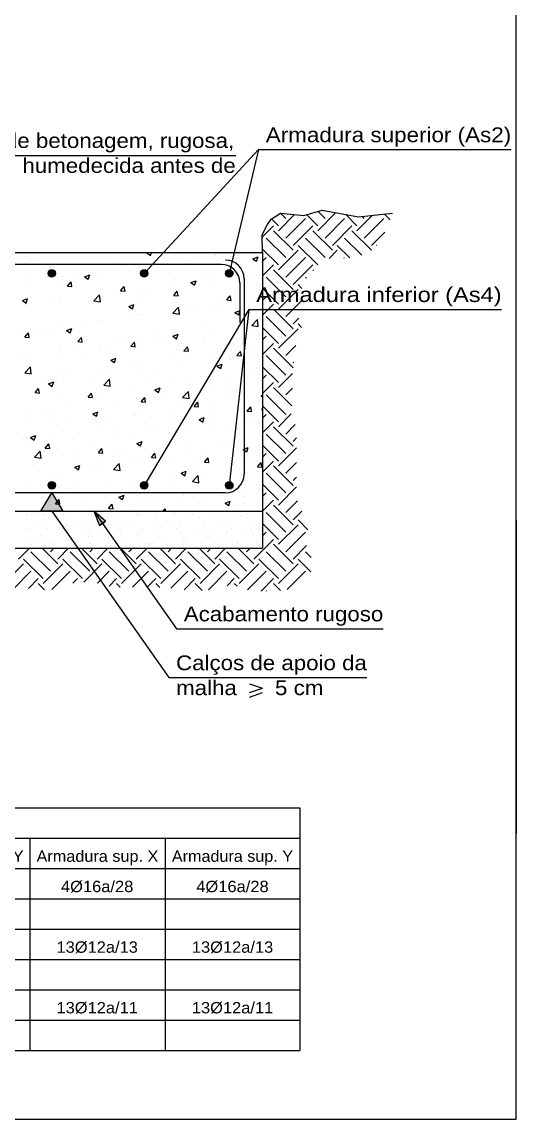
# Model space of a CAD drawing. Header units: millimetres. Extents: x 2071 to 2712, y 1262 to 1380.
# Drawn here: x 2232.4 to 2239.08, y 1351.21 to 1366.05 of the extents above; entities that cross this region are included whole.
import ezdxf
from ezdxf.enums import TextEntityAlignment as Align

# ---------------------------------------------------------------- set-up
doc = ezdxf.new("R2010")
doc.units = ezdxf.units.MM
doc.layers.add('.pormenores', color=8, linetype='Continuous')
doc.styles.add('CYPETXT', font='arial', dxfattribs={"height": 0.2})

msp = doc.modelspace()

# ---------------------------------------------------------------- hatches: boundary and pattern name
at = {"layer": '.pormenores'}
h = msp.add_hatch(color=8, dxfattribs=at)
edge = h.paths.add_edge_path()
edge.add_arc((2232.80453, 1362.64777), 0.05, 0, 360)
h = msp.add_hatch(color=8, dxfattribs=at)
edge = h.paths.add_edge_path()
edge.add_arc((2234.05453, 1362.64777), 0.05, 0, 360)
h = msp.add_hatch(color=8, dxfattribs=at)
edge = h.paths.add_edge_path()
edge.add_arc((2235.20453, 1362.64777), 0.05, 0, 360)
h = msp.add_hatch(color=8, dxfattribs=at)
edge = h.paths.add_edge_path()
edge.add_arc((2232.80453, 1359.77978), 0.05, 0, 360)
h = msp.add_hatch(color=8, dxfattribs=at)
edge = h.paths.add_edge_path()
edge.add_arc((2234.05453, 1359.77978), 0.05, 0, 360)
h = msp.add_hatch(color=8, dxfattribs=at)
edge = h.paths.add_edge_path()
edge.add_arc((2235.20453, 1359.77978), 0.05, 0, 360)
for points in [[(2232.95453, 1359.42978), (2232.65453, 1359.42978), (2232.80453, 1359.67978)], [(2233.52972, 1359.29487), (2233.37384, 1359.42978), (2233.44789, 1359.23738)]]:
    msp.add_hatch(color=8, dxfattribs=at).paths.add_polyline_path(points)

# ---------------------------------------------------------------- linework, layer by layer
for p, q in [((2239.08232, 1359.30292), (2239.08232, 1365.27292)), ((2239.08232, 1359.30292), (2239.08232, 1355.07292)), ((2224.05864, 1355.41783), (2236.15864, 1355.41783)), ((2236.15864, 1355.41783), (2236.15864, 1352.13783)), ((2224.05864, 1355.00783), (2236.15864, 1355.00783)), ((2232.50864, 1355.00783), (2232.50864, 1352.13783)), ((2234.33864, 1355.00783), (2234.33864, 1352.13783)), ((2224.05864, 1354.59783), (2236.15864, 1354.59783)), ((2224.05864, 1354.18783), (2236.15864, 1354.18783)), ((2224.05864, 1353.77783), (2236.15864, 1353.77783)), ((2224.05864, 1353.36783), (2236.15864, 1353.36783)), ((2224.05864, 1352.95783), (2236.15864, 1352.95783)), ((2224.05864, 1352.54783), (2236.15864, 1352.54783)), ((2224.05864, 1352.13783), (2236.15864, 1352.13783))]:
    msp.add_line(p, q, dxfattribs=at)
at = {"layer": '.pormenores', "color": 8}
for p, q in [((2235.59855, 1364.32256), (2234.05453, 1362.64777)), ((2235.59855, 1364.32256), (2235.20453, 1362.64777)), ((2235.59855, 1364.32256), (2239.01655, 1364.32256)), ((2231.2502, 1364.24433), (2235.2922, 1364.24433)), ((2235.7711, 1363.38115), (2235.8992, 1363.46225)), ((2235.86962, 1363.22535), (2236.08838, 1363.44411)), ((2235.96906, 1363.39108), (2235.8984, 1363.46174)), ((2235.8992, 1363.46225), (2236.21089, 1363.43237)), ((2236.21089, 1363.43237), (2236.4628, 1363.50066)), ((2236.39995, 1363.29165), (2236.24892, 1363.44268)), ((2236.39995, 1363.22535), (2236.64246, 1363.46786)), ((2236.49939, 1363.39108), (2236.40538, 1363.48509)), ((2236.4628, 1363.50066), (2236.95382, 1363.41103)), ((2236.93028, 1363.29165), (2236.77898, 1363.44294)), ((2236.93028, 1363.22535), (2237.13594, 1363.43102)), ((2236.95382, 1363.41103), (2237.41357, 1363.46149)), ((2237.02972, 1363.39108), (2237.00424, 1363.41656)), ((2237.37936, 1363.3729), (2237.30291, 1363.44935)), ((2235.65155, 1363.16774), (2235.71987, 1363.30859)), ((2235.6519, 1363.14021), (2235.80333, 1363.29165)), ((2235.71987, 1363.30859), (2235.7711, 1363.38115)), ((2235.86962, 1363.29165), (2235.77662, 1363.38464)), ((2235.96906, 1363.12592), (2236.23422, 1363.39108)), ((2236.06849, 1363.02648), (2236.33366, 1363.29165)), ((2236.49939, 1363.12592), (2236.76455, 1363.39108)), ((2236.59882, 1363.02648), (2236.86399, 1363.29165)), ((2237.02972, 1363.12592), (2237.29488, 1363.39108)), ((2235.65453, 1362.92978), (2235.65155, 1363.16774)), ((2235.96906, 1362.86075), (2235.70389, 1363.12592)), ((2236.06849, 1362.96019), (2235.80333, 1363.22535)), ((2236.49939, 1362.86075), (2236.23422, 1363.12592)), ((2236.59882, 1362.96019), (2236.33366, 1363.22535)), ((2236.99527, 1362.8952), (2236.76455, 1363.12592)), ((2237.12915, 1362.96019), (2236.86399, 1363.22535)), ((2237.12915, 1363.02648), (2237.30934, 1363.20667)), ((2235.86962, 1362.76132), (2235.65394, 1362.97699)), ((2235.86962, 1362.69502), (2236.13478, 1362.96019)), ((2236.39995, 1362.76132), (2236.13478, 1363.02648)), ((2236.55554, 1362.85061), (2236.66511, 1362.96019)), ((2236.83567, 1362.85593), (2236.66511, 1363.02648)), ((2237.19883, 1363.02309), (2237.19544, 1363.02648)), ((2230.80453, 1362.92978), (2235.65453, 1362.92978)), ((2232.45521, 1362.876), (2232.45521, 1362.876)), ((2232.50408, 1362.83145), (2232.50408, 1362.83145)), ((2232.5691, 1362.85811), (2232.5691, 1362.85811)), ((2233.10292, 1362.83555), (2233.10292, 1362.83555)), ((2233.63675, 1362.813), (2233.63675, 1362.813)), ((2234.0882, 1362.92474), (2234.10132, 1362.92978)), ((2234.0882, 1362.92474), (2234.13794, 1362.89119)), ((2234.13794, 1362.89118), (2234.1509, 1362.92978)), ((2234.3812, 1362.81723), (2234.3812, 1362.81723)), ((2234.48608, 1362.81653), (2234.48608, 1362.81653)), ((2235.00547, 1362.8915), (2235.00547, 1362.8915)), ((2235.01275, 1362.90038), (2235.01275, 1362.90038)), ((2235.21874, 1362.88191), (2235.21874, 1362.88191)), ((2235.52533, 1362.84466), (2235.59534, 1362.87153)), ((2235.52533, 1362.84466), (2235.57507, 1362.8111)), ((2235.57507, 1362.81109), (2235.59535, 1362.87152)), ((2235.65453, 1362.92978), (2235.65453, 1358.92978)), ((2235.65453, 1362.81139), (2235.70389, 1362.86075)), ((2235.96906, 1362.59559), (2236.23422, 1362.86075)), ((2236.75833, 1362.85453), (2236.76455, 1362.86075)), ((2235.09712, 1362.76889), (2224.51285, 1362.76889)), ((2232.77995, 1362.72378), (2232.77995, 1362.72378)), ((2233.31377, 1362.70123), (2233.31377, 1362.70123)), ((2233.46754, 1362.6821), (2233.46754, 1362.6821)), ((2233.75213, 1362.73441), (2233.75213, 1362.73441)), ((2233.84759, 1362.67867), (2233.84759, 1362.67867)), ((2233.98098, 1362.75251), (2233.98098, 1362.75251)), ((2234.00247, 1362.76737), (2234.00247, 1362.76737)), ((2234.05237, 1362.6817), (2234.05237, 1362.6817)), ((2234.17057, 1362.79044), (2234.17057, 1362.79044)), ((2234.38142, 1362.65612), (2234.38142, 1362.65612)), ((2234.63555, 1362.78181), (2234.63555, 1362.78181)), ((2234.70439, 1362.76789), (2234.70439, 1362.76789)), ((2235.23821, 1362.74533), (2235.23821, 1362.74533)), ((2235.65453, 1362.61252), (2235.80333, 1362.76132)), ((2236.06849, 1362.42986), (2235.80333, 1362.69502)), ((2236.06849, 1362.49615), (2236.33366, 1362.76132)), ((2236.344, 1362.68468), (2236.33366, 1362.69502)), ((2232.44305, 1362.5431), (2232.44305, 1362.5431)), ((2232.4915, 1362.56845), (2232.4915, 1362.56845)), ((2232.74184, 1362.60141), (2232.74184, 1362.60141)), ((2232.94815, 1362.60712), (2232.94815, 1362.60712)), ((2233.01831, 1362.47624), (2233.06652, 1362.53369)), ((2233.07808, 1362.471), (2233.06652, 1362.53368)), ((2233.12058, 1362.65127), (2233.12058, 1362.65127)), ((2233.24797, 1362.60221), (2233.31799, 1362.62909)), ((2233.24797, 1362.60221), (2233.29772, 1362.56866)), ((2233.29772, 1362.56865), (2233.318, 1362.62908)), ((2233.46918, 1362.5816), (2233.46918, 1362.5816)), ((2234.6851, 1362.52212), (2234.75512, 1362.549)), ((2234.6851, 1362.52212), (2234.73485, 1362.48857)), ((2234.73485, 1362.48856), (2234.75513, 1362.54899)), ((2234.91524, 1362.63356), (2234.91524, 1362.63356)), ((2234.99331, 1362.55861), (2234.99331, 1362.55861)), ((2235.00002, 1362.53892), (2235.00002, 1362.53892)), ((2235.17155, 1362.62065), (2235.17155, 1362.62065)), ((2235.34712, 1362.51889), (2235.34712, 1361.98547)), ((2235.37875, 1362.58878), (2235.37875, 1362.58878)), ((2235.40453, 1362.57655), (2235.40453, 1359.92978)), ((2235.44906, 1362.61101), (2235.44906, 1362.61101)), ((2235.50675, 1362.62902), (2235.50675, 1362.62902)), ((2235.96906, 1362.33042), (2235.70389, 1362.59559)), ((2236.24822, 1362.58158), (2236.23422, 1362.59559)), ((2232.88599, 1362.48149), (2232.88599, 1362.48149)), ((2233.01831, 1362.47624), (2233.07808, 1362.47101)), ((2233.73557, 1362.41349), (2233.78378, 1362.47094)), ((2233.73557, 1362.41349), (2233.79534, 1362.40826)), ((2233.7394, 1362.37296), (2233.7394, 1362.37296)), ((2233.79534, 1362.40825), (2233.78378, 1362.47093)), ((2233.96882, 1362.41962), (2233.96882, 1362.41962)), ((2234.11813, 1362.42282), (2234.11813, 1362.42282)), ((2234.45283, 1362.35074), (2234.50104, 1362.40819)), ((2234.47392, 1362.48363), (2234.47392, 1362.48363)), ((2234.5126, 1362.3455), (2234.50104, 1362.40818)), ((2234.74968, 1362.50596), (2234.74968, 1362.50596)), ((2235.86962, 1362.23098), (2235.65453, 1362.44607)), ((2235.86962, 1362.16469), (2236.13478, 1362.42986)), ((2236.18624, 1362.44469), (2236.13478, 1362.49615)), ((2232.40775, 1362.27968), (2232.47777, 1362.30656)), ((2232.40775, 1362.27968), (2232.45749, 1362.24613)), ((2232.4575, 1362.24612), (2232.47778, 1362.30655)), ((2232.85751, 1362.25686), (2232.85751, 1362.25686)), ((2232.90397, 1362.32725), (2232.90397, 1362.32725)), ((2232.93599, 1362.27423), (2232.93599, 1362.27423)), ((2233.37398, 1362.27509), (2233.45186, 1362.35627)), ((2233.37398, 1362.27509), (2233.46291, 1362.2613)), ((2233.43779, 1362.30469), (2233.43779, 1362.30469)), ((2233.46292, 1362.26129), (2233.45187, 1362.35626)), ((2233.45538, 1362.3492), (2233.45538, 1362.3492)), ((2233.48906, 1362.34), (2233.48906, 1362.34)), ((2233.84488, 1362.19959), (2233.9149, 1362.22647)), ((2233.89463, 1362.16603), (2233.9149, 1362.22646)), ((2233.97162, 1362.28214), (2233.97162, 1362.28214)), ((2234.45283, 1362.35074), (2234.5126, 1362.34551)), ((2234.50544, 1362.25958), (2234.50544, 1362.25958)), ((2234.98115, 1362.22572), (2234.98115, 1362.22572)), ((2235.03926, 1362.23703), (2235.03926, 1362.23703)), ((2235.17009, 1362.28798), (2235.2183, 1362.34544)), ((2235.17009, 1362.28798), (2235.22986, 1362.28275)), ((2235.17745, 1362.28525), (2235.17745, 1362.28525)), ((2235.22986, 1362.28274), (2235.2183, 1362.34543)), ((2235.49459, 1362.29613), (2235.49459, 1362.29613)), ((2235.57308, 1362.21447), (2235.57308, 1362.21447)), ((2235.65453, 1362.28106), (2235.70389, 1362.33042)), ((2235.65453, 1362.08219), (2235.80333, 1362.23098)), ((2235.96906, 1362.06526), (2236.18624, 1362.28244)), ((2232.43089, 1362.21021), (2232.43089, 1362.21021)), ((2232.47877, 1362.20699), (2232.47877, 1362.20699)), ((2233.84488, 1362.19959), (2233.89462, 1362.16604)), ((2233.95666, 1362.08672), (2233.95666, 1362.08672)), ((2234.01108, 1362.08504), (2234.01108, 1362.08504)), ((2235.46894, 1362.16043), (2234.05453, 1359.77978)), ((2234.44122, 1362.10957), (2234.51911, 1362.19075)), ((2234.44122, 1362.10957), (2234.53015, 1362.09578)), ((2234.46176, 1362.15074), (2234.46176, 1362.15074)), ((2234.48661, 1362.11155), (2234.48661, 1362.11155)), ((2234.53016, 1362.09577), (2234.51911, 1362.19074)), ((2234.59427, 1362.18515), (2234.59427, 1362.18515)), ((2234.73695, 1362.14451), (2234.73695, 1362.14451)), ((2235.11568, 1362.19437), (2235.11568, 1362.19437)), ((2235.46894, 1362.16043), (2235.20453, 1359.77978)), ((2235.28201, 1362.11951), (2235.35203, 1362.14638)), ((2235.28201, 1362.11951), (2235.33175, 1362.08595)), ((2235.33176, 1362.08594), (2235.35203, 1362.14637)), ((2235.41707, 1362.06568), (2235.41707, 1362.06568)), ((2235.46894, 1362.16043), (2238.88694, 1362.16043)), ((2235.96906, 1361.80009), (2235.70389, 1362.06526)), ((2236.06849, 1361.89953), (2235.80333, 1362.16469)), ((2232.92383, 1361.94133), (2232.92383, 1361.94133)), ((2233.22599, 1361.94559), (2233.22599, 1361.94559)), ((2233.42789, 1361.98494), (2233.42789, 1361.98494)), ((2233.44322, 1362.01631), (2233.44322, 1362.01631)), ((2233.47633, 1361.97855), (2233.47633, 1361.97855)), ((2233.85506, 1362.02841), (2233.85506, 1362.02841)), ((2234.83388, 1361.96558), (2234.83388, 1361.96558)), ((2235.48243, 1361.96323), (2235.48243, 1361.96323)), ((2235.50846, 1361.94405), (2235.58635, 1362.02523)), ((2235.50846, 1361.94405), (2235.5974, 1361.93026)), ((2235.5974, 1361.93025), (2235.58635, 1362.02522)), ((2235.86962, 1361.70065), (2235.65453, 1361.91574)), ((2236.06849, 1361.96582), (2236.14549, 1362.04282)), ((2236.1831, 1361.91751), (2236.13478, 1361.96582)), ((2232.41873, 1361.87732), (2232.41873, 1361.87732)), ((2232.4398, 1361.7868), (2232.48801, 1361.84425)), ((2232.4398, 1361.7868), (2232.49957, 1361.78157)), ((2232.49957, 1361.78156), (2232.48801, 1361.84425)), ((2232.59444, 1361.86244), (2232.59444, 1361.86244)), ((2232.70924, 1361.81625), (2232.70924, 1361.81625)), ((2232.84471, 1361.88483), (2232.84471, 1361.88483)), ((2233.00466, 1361.87706), (2233.07468, 1361.90394)), ((2233.00466, 1361.87706), (2233.0544, 1361.84351)), ((2233.05441, 1361.8435), (2233.07468, 1361.90393)), ((2233.15706, 1361.72405), (2233.20527, 1361.7815)), ((2233.21683, 1361.71881), (2233.20527, 1361.78149)), ((2233.24306, 1361.7937), (2233.24306, 1361.7937)), ((2233.66751, 1361.76537), (2233.66751, 1361.76537)), ((2233.77688, 1361.77114), (2233.77688, 1361.77114)), ((2234.25069, 1361.86547), (2234.25069, 1361.86547)), ((2234.44179, 1361.79697), (2234.51181, 1361.82385)), ((2234.44179, 1361.79697), (2234.49153, 1361.76342)), ((2234.4496, 1361.81785), (2234.4496, 1361.81785)), ((2234.49154, 1361.76341), (2234.51181, 1361.82384)), ((2234.85261, 1361.79996), (2234.85261, 1361.79996)), ((2234.96899, 1361.89282), (2234.96899, 1361.89282)), ((2235.48416, 1361.8831), (2235.48416, 1361.8831)), ((2235.65453, 1361.75073), (2235.70389, 1361.80009)), ((2235.86962, 1361.63436), (2236.13478, 1361.89953)), ((2232.92009, 1361.68193), (2232.92009, 1361.68193)), ((2233.08432, 1361.66526), (2233.08432, 1361.66526)), ((2233.15706, 1361.72405), (2233.21683, 1361.71882)), ((2233.43106, 1361.68342), (2233.43106, 1361.68342)), ((2233.45391, 1361.65937), (2233.45391, 1361.65937)), ((2233.59199, 1361.634), (2233.59199, 1361.634)), ((2233.87432, 1361.6613), (2233.92253, 1361.71875)), ((2233.87432, 1361.6613), (2233.93409, 1361.65607)), ((2233.93409, 1361.65606), (2233.92253, 1361.71874)), ((2233.9445, 1361.75383), (2233.9445, 1361.75383)), ((2233.98773, 1361.63682), (2233.98773, 1361.63682)), ((2234.22354, 1361.71714), (2234.22354, 1361.71714)), ((2234.3107, 1361.74859), (2234.3107, 1361.74859)), ((2234.47388, 1361.7501), (2234.47388, 1361.7501)), ((2234.59158, 1361.59854), (2234.63979, 1361.656)), ((2234.65136, 1361.5933), (2234.63979, 1361.65599)), ((2234.84453, 1361.72603), (2234.84453, 1361.72603)), ((2235.37835, 1361.70348), (2235.37835, 1361.70348)), ((2235.47027, 1361.63034), (2235.47027, 1361.63034)), ((2235.65453, 1361.55186), (2235.80333, 1361.70065)), ((2236.06849, 1361.3692), (2235.80333, 1361.63436)), ((2235.96906, 1361.53493), (2236.1055, 1361.67138)), ((2232.40657, 1361.54442), (2232.40657, 1361.54442)), ((2232.50114, 1361.56516), (2232.50114, 1361.56516)), ((2232.91167, 1361.60844), (2232.91167, 1361.60844)), ((2232.96292, 1361.55118), (2232.96292, 1361.55118)), ((2233.21326, 1361.58413), (2233.21326, 1361.58413)), ((2233.60157, 1361.47444), (2233.67158, 1361.50132)), ((2233.60157, 1361.47444), (2233.65131, 1361.44089)), ((2233.65131, 1361.44088), (2233.67159, 1361.50131)), ((2234.43744, 1361.48495), (2234.43744, 1361.48495)), ((2234.52155, 1361.61426), (2234.52155, 1361.61426)), ((2234.59158, 1361.59854), (2234.65135, 1361.59331)), ((2234.6326, 1361.51552), (2234.6326, 1361.51552)), ((2234.95683, 1361.55993), (2234.95683, 1361.55993)), ((2235.05537, 1361.59171), (2235.05537, 1361.59171)), ((2235.21579, 1361.61562), (2235.21579, 1361.61562)), ((2235.22109, 1361.48869), (2235.22109, 1361.48869)), ((2235.30884, 1361.53579), (2235.35705, 1361.59325)), ((2235.30884, 1361.53579), (2235.36861, 1361.53056)), ((2235.36862, 1361.53055), (2235.35705, 1361.59323)), ((2235.47143, 1361.52165), (2235.47143, 1361.52165)), ((2235.5892, 1361.56915), (2235.5892, 1361.56915)), ((2235.96906, 1361.26976), (2235.70389, 1361.53493)), ((2232.43931, 1361.30097), (2232.5172, 1361.38215)), ((2232.52825, 1361.28717), (2232.51721, 1361.38214)), ((2233.4189, 1361.35052), (2233.4189, 1361.35052)), ((2233.93234, 1361.42093), (2233.93234, 1361.42093)), ((2233.96047, 1361.32273), (2233.96047, 1361.32273)), ((2234.04942, 1361.41541), (2234.04942, 1361.41541)), ((2234.21081, 1361.35569), (2234.21081, 1361.35569)), ((2234.58954, 1361.40555), (2234.58954, 1361.40555)), ((2235.0387, 1361.39436), (2235.10871, 1361.42123)), ((2235.0387, 1361.39436), (2235.08844, 1361.3608)), ((2235.08844, 1361.36079), (2235.10872, 1361.42122)), ((2235.86962, 1361.17032), (2235.65453, 1361.38541)), ((2236.06849, 1361.43549), (2236.07968, 1361.44668)), ((2232.43931, 1361.30097), (2232.52825, 1361.28718)), ((2232.51029, 1361.30794), (2232.51029, 1361.30794)), ((2232.76134, 1361.15191), (2232.83136, 1361.17879)), ((2232.81109, 1361.11835), (2232.83137, 1361.17878)), ((2232.88305, 1361.2152), (2232.88305, 1361.2152)), ((2232.89951, 1361.27555), (2232.89951, 1361.27555)), ((2232.95019, 1361.18972), (2232.95019, 1361.18972)), ((2233.04411, 1361.28539), (2233.04411, 1361.28539)), ((2233.32892, 1361.23958), (2233.32892, 1361.23958)), ((2233.46623, 1361.31531), (2233.46623, 1361.31531)), ((2233.50656, 1361.13546), (2233.58444, 1361.21663)), ((2233.57793, 1361.26283), (2233.57793, 1361.26283)), ((2233.5955, 1361.12165), (2233.58445, 1361.21662)), ((2234.11175, 1361.24028), (2234.11175, 1361.24028)), ((2234.64558, 1361.21772), (2234.64558, 1361.21772)), ((2234.94467, 1361.22703), (2234.94467, 1361.22703)), ((2235.1794, 1361.19517), (2235.1794, 1361.19517)), ((2235.45811, 1361.29745), (2235.45811, 1361.29745)), ((2235.58709, 1361.1771), (2235.58709, 1361.1771)), ((2235.65453, 1361.2204), (2235.70389, 1361.26976)), ((2235.86962, 1361.10403), (2236.06105, 1361.29547)), ((2232.57855, 1361.03461), (2232.62676, 1361.09206)), ((2232.57855, 1361.03461), (2232.63832, 1361.02938)), ((2232.63833, 1361.02937), (2232.62676, 1361.09205)), ((2232.69985, 1361.15677), (2232.69985, 1361.15677)), ((2232.76134, 1361.15191), (2232.81109, 1361.11836)), ((2233.29581, 1360.97186), (2233.34402, 1361.02931)), ((2233.35559, 1360.96662), (2233.34402, 1361.0293)), ((2233.50656, 1361.13546), (2233.59549, 1361.12166)), ((2233.92018, 1361.08804), (2233.92018, 1361.08804)), ((2234.19847, 1361.07182), (2234.26849, 1361.0987)), ((2234.19847, 1361.07182), (2234.24822, 1361.03827)), ((2234.24822, 1361.03826), (2234.2685, 1361.09869)), ((2234.42528, 1361.15206), (2234.42528, 1361.15206)), ((2234.5738, 1360.96994), (2234.65169, 1361.05111)), ((2234.66274, 1360.95613), (2234.65169, 1361.0511)), ((2234.95802, 1361.09428), (2234.95802, 1361.09428)), ((2235.20836, 1361.12724), (2235.20836, 1361.12724)), ((2235.65453, 1361.02153), (2235.80333, 1361.17032)), ((2236.04945, 1360.85792), (2235.80333, 1361.10403)), ((2235.96906, 1361.0046), (2236.06105, 1361.09659)), ((2232.88735, 1360.94265), (2232.88735, 1360.94265)), ((2233.29581, 1360.97186), (2233.35558, 1360.96663)), ((2233.40674, 1361.01763), (2233.40674, 1361.01763)), ((2233.6974, 1360.92832), (2233.6974, 1360.92832)), ((2233.94774, 1360.96128), (2233.94774, 1360.96128)), ((2234.01307, 1360.9091), (2234.06128, 1360.96656)), ((2234.01307, 1360.9091), (2234.07284, 1360.90387)), ((2234.07285, 1360.90386), (2234.06128, 1360.96655)), ((2234.32647, 1361.01114), (2234.32647, 1361.01114)), ((2234.5738, 1360.96994), (2234.66273, 1360.95614)), ((2234.59132, 1360.91885), (2234.59132, 1360.91885)), ((2234.73033, 1360.84635), (2234.77854, 1360.90381)), ((2234.79011, 1360.84111), (2234.77854, 1360.90379)), ((2234.93251, 1360.89414), (2234.93251, 1360.89414)), ((2235.1745, 1361.01896), (2235.1745, 1361.01896)), ((2235.44595, 1360.96455), (2235.44595, 1360.96455)), ((2235.6356, 1360.99174), (2235.65453, 1360.999)), ((2235.6356, 1360.99174), (2235.65453, 1360.97897)), ((2235.96906, 1360.73943), (2235.70389, 1361.0046)), ((2232.43678, 1360.76235), (2232.43678, 1360.76235)), ((2232.68712, 1360.79531), (2232.68712, 1360.79531)), ((2232.84937, 1360.77439), (2232.84937, 1360.77439)), ((2233.06585, 1360.84517), (2233.06585, 1360.84517)), ((2233.35825, 1360.74929), (2233.42827, 1360.77617)), ((2233.35825, 1360.74929), (2233.40799, 1360.71574)), ((2233.3832, 1360.75184), (2233.3832, 1360.75184)), ((2233.408, 1360.71573), (2233.42827, 1360.77616)), ((2233.90802, 1360.75515), (2233.90802, 1360.75515)), ((2233.91702, 1360.72928), (2233.91702, 1360.72928)), ((2234.00813, 1360.81875), (2234.00813, 1360.81875)), ((2234.41312, 1360.81916), (2234.41312, 1360.81916)), ((2234.73033, 1360.84635), (2234.7901, 1360.84112)), ((2234.94529, 1360.73283), (2234.94529, 1360.73283)), ((2235.32403, 1360.78269), (2235.32403, 1360.78269)), ((2235.41412, 1360.79939), (2235.41412, 1360.79939)), ((2235.44759, 1360.7836), (2235.4958, 1360.84105)), ((2235.44759, 1360.7836), (2235.50736, 1360.77837)), ((2235.50737, 1360.77836), (2235.4958, 1360.84104)), ((2235.64104, 1360.80442), (2235.65453, 1360.81848)), ((2235.64104, 1360.80442), (2235.65453, 1360.80232)), ((2235.86962, 1360.63999), (2235.65453, 1360.85508)), ((2235.65453, 1360.69007), (2235.70389, 1360.73943)), ((2235.86962, 1360.5737), (2236.0433, 1360.74739)), ((2232.5264, 1360.66262), (2232.5264, 1360.66262)), ((2232.84176, 1360.61854), (2232.84176, 1360.61854)), ((2232.87519, 1360.60976), (2232.87519, 1360.60976)), ((2233.06022, 1360.64007), (2233.06022, 1360.64007)), ((2233.39458, 1360.68474), (2233.39458, 1360.68474)), ((2233.42494, 1360.71864), (2233.42494, 1360.71864)), ((2233.59404, 1360.61751), (2233.59404, 1360.61751)), ((2234.0634, 1360.61672), (2234.0634, 1360.61672)), ((2234.12787, 1360.59496), (2234.12787, 1360.59496)), ((2234.24775, 1360.59918), (2234.24775, 1360.59918)), ((2234.45084, 1360.70673), (2234.45084, 1360.70673)), ((2234.69495, 1360.69987), (2234.69495, 1360.69987)), ((2234.79538, 1360.66921), (2234.8654, 1360.69608)), ((2234.79538, 1360.66921), (2234.84512, 1360.63565)), ((2234.83093, 1360.69929), (2234.83093, 1360.69929)), ((2234.84513, 1360.63564), (2234.8654, 1360.69607)), ((2234.98466, 1360.68417), (2234.98466, 1360.68417)), ((2235.43379, 1360.63166), (2235.43379, 1360.63166)), ((2235.51849, 1360.66162), (2235.51849, 1360.66162)), ((2235.65453, 1360.4912), (2235.80333, 1360.63999)), ((2235.96906, 1360.47427), (2236.0968, 1360.60201)), ((2232.51803, 1360.42676), (2232.58805, 1360.45364)), ((2232.56777, 1360.3932), (2232.58805, 1360.45363)), ((2232.80278, 1360.45076), (2232.80278, 1360.45076)), ((2233.43433, 1360.53391), (2233.43433, 1360.53391)), ((2233.66456, 1360.49908), (2233.66456, 1360.49908)), ((2233.68467, 1360.56686), (2233.68467, 1360.56686)), ((2234.40096, 1360.48627), (2234.40096, 1360.48627)), ((2234.66169, 1360.5724), (2234.66169, 1360.5724)), ((2234.92035, 1360.56125), (2234.92035, 1360.56125)), ((2235.19551, 1360.54985), (2235.19551, 1360.54985)), ((2235.96906, 1360.2091), (2235.70389, 1360.47427)), ((2236.06849, 1360.30854), (2235.80333, 1360.5737)), ((2232.42405, 1360.4009), (2232.42405, 1360.4009)), ((2232.49819, 1360.29887), (2232.49819, 1360.29887)), ((2232.51803, 1360.42676), (2232.56777, 1360.39321)), ((2232.7173, 1360.28242), (2232.76551, 1360.33987)), ((2232.7173, 1360.28242), (2232.77707, 1360.27719)), ((2232.77708, 1360.27718), (2232.76551, 1360.33986)), ((2233.08137, 1360.39897), (2233.08137, 1360.39897)), ((2233.38242, 1360.35184), (2233.38242, 1360.35184)), ((2233.89586, 1360.42225), (2233.89586, 1360.42225)), ((2233.95516, 1360.34667), (2234.02518, 1360.37355)), ((2233.95516, 1360.34667), (2234.0049, 1360.31312)), ((2234.0049, 1360.31311), (2234.02518, 1360.37354)), ((2234.43188, 1360.30546), (2234.43188, 1360.30546)), ((2234.68222, 1360.33842), (2234.68222, 1360.33842)), ((2235.06096, 1360.38828), (2235.06096, 1360.38828)), ((2235.21284, 1360.34933), (2235.21284, 1360.34933)), ((2235.39229, 1360.26659), (2235.46231, 1360.29346)), ((2235.42163, 1360.29876), (2235.42163, 1360.29876)), ((2235.44203, 1360.23302), (2235.46231, 1360.29345)), ((2235.86962, 1360.10966), (2235.65453, 1360.32475)), ((2235.86962, 1360.04337), (2236.11471, 1360.28846)), ((2236.06849, 1360.37483), (2236.11471, 1360.42104)), ((2232.57189, 1360.16134), (2232.64978, 1360.24251)), ((2232.57189, 1360.16134), (2232.66083, 1360.14754)), ((2232.66083, 1360.14754), (2232.64978, 1360.24251)), ((2232.65042, 1360.26608), (2232.65042, 1360.26608)), ((2232.86303, 1360.27687), (2232.86303, 1360.27687)), ((2233.17126, 1360.13949), (2233.17126, 1360.13949)), ((2233.18424, 1360.24353), (2233.18424, 1360.24353)), ((2233.4216, 1360.17245), (2233.4216, 1360.17245)), ((2233.43456, 1360.21966), (2233.48277, 1360.27712)), ((2233.43456, 1360.21966), (2233.49433, 1360.21443)), ((2233.49434, 1360.21443), (2233.48277, 1360.27711)), ((2233.71807, 1360.22097), (2233.71807, 1360.22097)), ((2233.80033, 1360.22231), (2233.80033, 1360.22231)), ((2234.04647, 1360.14912), (2234.04647, 1360.14912)), ((2234.15182, 1360.15691), (2234.20003, 1360.21437)), ((2234.15182, 1360.15691), (2234.21159, 1360.15168)), ((2234.2116, 1360.15167), (2234.20003, 1360.21436)), ((2234.25189, 1360.19842), (2234.25189, 1360.19842)), ((2234.3888, 1360.15338), (2234.3888, 1360.15338)), ((2234.62966, 1360.24923), (2234.62966, 1360.24923)), ((2234.78571, 1360.17586), (2234.78571, 1360.17586)), ((2234.86908, 1360.09416), (2234.91729, 1360.15161)), ((2234.90819, 1360.22835), (2234.90819, 1360.22835)), ((2234.92886, 1360.08892), (2234.91729, 1360.1516)), ((2235.31953, 1360.15331), (2235.31953, 1360.15331)), ((2235.39229, 1360.26659), (2235.44203, 1360.23304)), ((2235.65453, 1360.15974), (2235.70389, 1360.2091)), ((2232.53971, 1360.05635), (2232.53971, 1360.05635)), ((2233.11494, 1360.02414), (2233.18495, 1360.05102)), ((2233.11494, 1360.02414), (2233.16468, 1359.99059)), ((2233.16468, 1359.99058), (2233.18496, 1360.05101)), ((2233.37026, 1360.01895), (2233.37026, 1360.01895)), ((2233.46328, 1360.04902), (2233.46328, 1360.04902)), ((2233.63913, 1359.99582), (2233.71702, 1360.07699)), ((2233.63913, 1359.99582), (2233.72807, 1359.98202)), ((2233.72807, 1359.98202), (2233.71703, 1360.07699)), ((2233.8837, 1360.08936), (2233.8837, 1360.08936)), ((2234.79789, 1359.99387), (2234.79789, 1359.99387)), ((2234.86908, 1360.09416), (2234.92885, 1360.08893)), ((2235.42944, 1360.07701), (2235.42944, 1360.07701)), ((2235.58634, 1360.03141), (2235.63455, 1360.08886)), ((2235.58634, 1360.03141), (2235.64611, 1360.02618)), ((2235.64612, 1360.02617), (2235.63455, 1360.08885)), ((2235.65453, 1359.96087), (2235.80333, 1360.10966)), ((2236.06849, 1359.77821), (2235.80333, 1360.04337)), ((2235.96906, 1359.94394), (2236.11471, 1360.08959)), ((2232.85087, 1359.94397), (2232.85087, 1359.94397)), ((2232.8801, 1359.94891), (2232.8801, 1359.94891)), ((2234.16881, 1359.91105), (2234.16881, 1359.91105)), ((2234.41915, 1359.944), (2234.41915, 1359.944)), ((2234.55206, 1359.94406), (2234.62208, 1359.97093)), ((2234.55206, 1359.94406), (2234.60181, 1359.9105)), ((2234.60181, 1359.91049), (2234.62209, 1359.97092)), ((2234.70638, 1359.8303), (2234.78426, 1359.91147)), ((2234.79531, 1359.8165), (2234.78427, 1359.91147)), ((2234.89603, 1359.89546), (2234.89603, 1359.89546)), ((2235.40947, 1359.96587), (2235.40947, 1359.96587)), ((2235.96906, 1359.67877), (2235.70389, 1359.94394)), ((2236.06849, 1359.8445), (2236.11471, 1359.89071)), ((2232.45569, 1359.75509), (2232.45569, 1359.75509)), ((2232.90819, 1359.74508), (2232.90819, 1359.74508)), ((2232.98951, 1359.73253), (2232.98951, 1359.73253)), ((2233.15853, 1359.77804), (2233.15853, 1359.77804)), ((2233.52333, 1359.70998), (2233.52333, 1359.70998)), ((2233.53726, 1359.8279), (2233.53726, 1359.8279)), ((2233.87154, 1359.75646), (2233.87154, 1359.75646)), ((2234.37664, 1359.82048), (2234.37664, 1359.82048)), ((2234.70638, 1359.8303), (2234.79531, 1359.81651)), ((2235.17155, 1359.75267), (2235.17155, 1359.75267)), ((2235.41671, 1359.71556), (2235.41671, 1359.71556)), ((2235.86962, 1359.57933), (2235.65453, 1359.79442)), ((2235.86962, 1359.51304), (2236.11471, 1359.75813)), ((2235.15453, 1359.67978), (2224.45453, 1359.67978)), ((2232.66653, 1359.62076), (2232.66653, 1359.62076)), ((2232.83871, 1359.61108), (2232.83871, 1359.61108)), ((2232.85605, 1359.53022), (2232.90426, 1359.58768)), ((2232.91583, 1359.52499), (2232.90426, 1359.58767)), ((2233.20036, 1359.59821), (2233.20036, 1359.59821)), ((2233.3581, 1359.68605), (2233.3581, 1359.68605)), ((2233.71184, 1359.62152), (2233.78186, 1359.6484)), ((2233.71184, 1359.62152), (2233.76158, 1359.58797)), ((2233.73418, 1359.57565), (2233.73418, 1359.57565)), ((2233.76159, 1359.58796), (2233.78186, 1359.64839)), ((2234.00518, 1359.55246), (2234.00518, 1359.55246)), ((2234.05715, 1359.68742), (2234.05715, 1359.68742)), ((2234.15608, 1359.54959), (2234.15608, 1359.54959)), ((2234.268, 1359.5531), (2234.268, 1359.5531)), ((2234.53482, 1359.59945), (2234.53482, 1359.59945)), ((2234.58837, 1359.65256), (2234.58837, 1359.65256)), ((2234.59098, 1359.66487), (2234.59098, 1359.66487)), ((2234.88387, 1359.56257), (2234.88387, 1359.56257)), ((2235.1248, 1359.64231), (2235.1248, 1359.64231)), ((2235.14897, 1359.54144), (2235.21899, 1359.56831)), ((2235.14897, 1359.54144), (2235.19871, 1359.50789)), ((2235.16637, 1359.6826), (2235.16637, 1359.6826)), ((2235.19872, 1359.50787), (2235.21899, 1359.5683)), ((2235.39731, 1359.63298), (2235.39731, 1359.63298)), ((2235.65453, 1359.62941), (2235.70389, 1359.67877)), ((2235.65453, 1359.43054), (2235.80333, 1359.57933)), ((2235.96906, 1359.41361), (2236.12857, 1359.57312)), ((2223.95453, 1359.42978), (2235.65453, 1359.42978)), ((2232.62392, 1359.41317), (2232.62392, 1359.41317)), ((2232.63441, 1359.42978), (2232.63441, 1359.42978)), ((2232.64976, 1359.42978), (2232.64976, 1359.42978)), ((2232.65119, 1359.42978), (2232.65119, 1359.42978)), ((2232.65119, 1359.42978), (2232.65119, 1359.42978)), ((2232.75011, 1359.42978), (2232.75011, 1359.42978)), ((2232.75011, 1359.42978), (2232.75011, 1359.42978)), ((2232.80453, 1359.42978), (2234.38523, 1357.17978)), ((2232.82295, 1359.40356), (2232.82295, 1359.40356)), ((2232.85605, 1359.53022), (2232.91582, 1359.52499)), ((2232.85711, 1359.42978), (2232.85711, 1359.42978)), ((2232.85711, 1359.42978), (2232.85711, 1359.42978)), ((2232.88425, 1359.42978), (2232.88425, 1359.42978)), ((2232.96688, 1359.42978), (2232.96688, 1359.42978)), ((2233.06304, 1359.42978), (2233.06304, 1359.42978)), ((2233.13409, 1359.42978), (2233.13409, 1359.42978)), ((2233.26842, 1359.42937), (2233.26842, 1359.42937)), ((2233.27419, 1359.43349), (2233.27419, 1359.43349)), ((2233.28399, 1359.42978), (2233.28399, 1359.42978)), ((2233.37384, 1359.42978), (2234.49006, 1357.84093)), ((2233.38394, 1359.42978), (2233.38394, 1359.42978)), ((2233.422, 1359.45235), (2233.422, 1359.45235)), ((2233.47489, 1359.42978), (2233.47489, 1359.42978)), ((2233.47489, 1359.42978), (2233.47489, 1359.42978)), ((2233.57331, 1359.46747), (2233.62152, 1359.52493)), ((2233.57331, 1359.46747), (2233.63308, 1359.46224)), ((2233.60111, 1359.42978), (2233.60111, 1359.42978)), ((2233.63309, 1359.46223), (2233.62152, 1359.52492)), ((2233.63378, 1359.42978), (2233.63378, 1359.42978)), ((2233.68082, 1359.42978), (2233.68082, 1359.42978)), ((2233.88363, 1359.42978), (2233.88363, 1359.42978)), ((2233.88674, 1359.42978), (2233.88674, 1359.42978)), ((2233.90574, 1359.51663), (2233.90574, 1359.51663)), ((2233.91823, 1359.42978), (2233.91823, 1359.42978)), ((2234.13347, 1359.42978), (2234.13347, 1359.42978)), ((2234.20507, 1359.4142), (2234.20507, 1359.4142)), ((2234.23534, 1359.42978), (2234.23534, 1359.42978)), ((2234.3116, 1359.42978), (2234.33878, 1359.46217)), ((2234.32342, 1359.42978), (2234.32342, 1359.42978)), ((2234.32342, 1359.42978), (2234.32342, 1359.42978)), ((2234.34476, 1359.42978), (2234.33878, 1359.46216)), ((2234.36448, 1359.48759), (2234.36448, 1359.48759)), ((2234.38332, 1359.42978), (2234.38332, 1359.42978)), ((2234.48298, 1359.41325), (2234.48298, 1359.41325)), ((2234.50452, 1359.42978), (2234.50452, 1359.42978)), ((2234.50452, 1359.42978), (2234.50452, 1359.42978)), ((2234.55246, 1359.42978), (2234.55246, 1359.42978)), ((2234.63316, 1359.42978), (2234.63316, 1359.42978)), ((2234.80182, 1359.53054), (2234.80182, 1359.53054)), ((2234.82798, 1359.433), (2234.82798, 1359.433)), ((2234.86957, 1359.42978), (2234.86957, 1359.42978)), ((2234.87334, 1359.42633), (2234.87334, 1359.42633)), ((2234.883, 1359.42978), (2234.883, 1359.42978)), ((2234.91637, 1359.42978), (2234.91637, 1359.42978)), ((2234.91637, 1359.42978), (2234.91637, 1359.42978)), ((2235.11311, 1359.42273), (2235.11311, 1359.42273)), ((2235.1223, 1359.42978), (2235.1223, 1359.42978)), ((2235.1223, 1359.42978), (2235.1223, 1359.42978)), ((2235.13285, 1359.42978), (2235.13285, 1359.42978)), ((2235.18669, 1359.42978), (2235.18669, 1359.42978)), ((2235.33565, 1359.50799), (2235.33565, 1359.50799)), ((2235.38269, 1359.42978), (2235.38269, 1359.42978)), ((2235.41117, 1359.5331), (2235.41117, 1359.5331)), ((2235.50381, 1359.42978), (2235.50381, 1359.42978)), ((2235.51829, 1359.41651), (2235.51829, 1359.41651)), ((2235.53415, 1359.42978), (2235.53415, 1359.42978)), ((2235.53415, 1359.42978), (2235.53415, 1359.42978)), ((2235.63254, 1359.42978), (2235.63254, 1359.42978)), ((2235.65453, 1359.41577), (2235.65453, 1359.41577)), ((2235.65453, 1359.41577), (2235.65453, 1359.41577)), ((2235.65453, 1359.39789), (2235.65453, 1359.39789)), ((2235.96906, 1359.14844), (2235.70389, 1359.41361)), ((2236.06849, 1359.24788), (2235.80333, 1359.51304)), ((2236.06849, 1359.31417), (2236.18624, 1359.43192)), ((2232.45751, 1359.31537), (2232.45751, 1359.31537)), ((2232.45899, 1359.38236), (2232.45899, 1359.38236)), ((2232.5926, 1359.38482), (2232.5926, 1359.38482)), ((2232.64334, 1359.26574), (2232.64334, 1359.26574)), ((2232.698, 1359.38558), (2232.698, 1359.38558)), ((2232.70812, 1359.38282), (2232.70812, 1359.38282)), ((2232.89507, 1359.3009), (2232.89507, 1359.3009)), ((2232.93312, 1359.24674), (2232.93312, 1359.24674)), ((2232.93312, 1359.24674), (2232.93312, 1359.24674)), ((2232.93312, 1359.24674), (2232.93312, 1359.24674)), ((2232.95725, 1359.38327), (2232.95725, 1359.38327)), ((2232.99682, 1359.37897), (2232.99682, 1359.37897)), ((2233.01217, 1359.25715), (2233.01217, 1359.25715)), ((2233.10246, 1359.30555), (2233.10246, 1359.30555)), ((2233.20638, 1359.38373), (2233.20638, 1359.38373)), ((2233.27346, 1359.27522), (2233.27346, 1359.27522)), ((2233.31912, 1359.29756), (2233.31912, 1359.29756)), ((2233.34295, 1359.37576), (2233.34295, 1359.37576)), ((2233.40923, 1359.3794), (2233.40923, 1359.3794)), ((2233.45423, 1359.31535), (2233.45423, 1359.31535)), ((2233.45551, 1359.38418), (2233.45551, 1359.38418)), ((2233.48136, 1359.27673), (2233.48136, 1359.27673)), ((2233.48136, 1359.27673), (2233.48136, 1359.27673)), ((2233.62694, 1359.38844), (2233.62694, 1359.38844)), ((2233.65819, 1359.3422), (2233.65819, 1359.3422)), ((2233.70464, 1359.38464), (2233.70464, 1359.38464)), ((2233.74741, 1359.29572), (2233.74741, 1359.29572)), ((2233.90359, 1359.2847), (2233.90359, 1359.2847)), ((2233.95377, 1359.38509), (2233.95377, 1359.38509)), ((2233.96514, 1359.38261), (2233.96514, 1359.38261)), ((2233.9879, 1359.36594), (2233.9879, 1359.36594)), ((2234.2029, 1359.38555), (2234.2029, 1359.38555)), ((2234.21614, 1359.36651), (2234.21614, 1359.36651)), ((2234.39236, 1359.2859), (2234.39236, 1359.2859)), ((2234.45203, 1359.386), (2234.45203, 1359.386)), ((2234.53372, 1359.29417), (2234.53372, 1359.29417)), ((2234.54216, 1359.25145), (2234.54216, 1359.25145)), ((2234.63285, 1359.35612), (2234.63285, 1359.35612)), ((2234.70116, 1359.38646), (2234.70116, 1359.38646)), ((2234.80057, 1359.34092), (2234.80057, 1359.34092)), ((2234.84912, 1359.29186), (2234.84912, 1359.29186)), ((2234.95029, 1359.38691), (2234.95029, 1359.38691)), ((2235.08905, 1359.32345), (2235.08905, 1359.32345)), ((2235.16385, 1359.30365), (2235.16385, 1359.30365)), ((2235.19942, 1359.38737), (2235.19942, 1359.38737)), ((2235.2778, 1359.3463), (2235.2778, 1359.3463)), ((2235.35237, 1359.35811), (2235.35237, 1359.35811)), ((2235.43069, 1359.3504), (2235.43069, 1359.3504)), ((2235.44855, 1359.38782), (2235.44855, 1359.38782)), ((2235.65453, 1359.29167), (2235.65453, 1359.29167)), ((2235.86962, 1359.049), (2235.65453, 1359.26409)), ((2235.65453, 1359.2566), (2235.65453, 1359.2566)), ((2235.86962, 1358.98271), (2236.13478, 1359.24788)), ((2236.26866, 1359.1803), (2236.13478, 1359.31417)), ((2232.45775, 1359.18416), (2232.45775, 1359.18416)), ((2232.49999, 1359.19708), (2232.49999, 1359.19708)), ((2232.64838, 1359.1116), (2232.64838, 1359.1116)), ((2232.67456, 1359.11647), (2232.67456, 1359.11647)), ((2232.69768, 1359.21575), (2232.69768, 1359.21575)), ((2232.74912, 1359.19753), (2232.74912, 1359.19753)), ((2232.91505, 1359.18669), (2232.91505, 1359.18669)), ((2232.94236, 1359.23359), (2232.94236, 1359.23359)), ((2232.94236, 1359.23359), (2232.94236, 1359.23359)), ((2232.96092, 1359.19341), (2232.96092, 1359.19341)), ((2232.9672, 1359.19823), (2232.9672, 1359.19823)), ((2233.00186, 1359.22482), (2233.00186, 1359.22482)), ((2233.02186, 1359.18294), (2233.02186, 1359.18294)), ((2233.03933, 1359.09556), (2233.03933, 1359.09556)), ((2233.03933, 1359.09556), (2233.03933, 1359.09556)), ((2233.03933, 1359.09556), (2233.03933, 1359.09556)), ((2233.24738, 1359.19844), (2233.24738, 1359.19844)), ((2233.31944, 1359.15249), (2233.31944, 1359.15249)), ((2233.31951, 1359.10665), (2233.31951, 1359.10665)), ((2233.49651, 1359.1989), (2233.49651, 1359.1989)), ((2233.53618, 1359.19869), (2233.53618, 1359.19869)), ((2233.53618, 1359.19869), (2233.53618, 1359.19869)), ((2233.55348, 1359.17406), (2233.55348, 1359.17406)), ((2233.55348, 1359.17406), (2233.55348, 1359.17406)), ((2233.56806, 1359.15331), (2233.56806, 1359.15331)), ((2233.56806, 1359.15331), (2233.56806, 1359.15331)), ((2233.58742, 1359.12575), (2233.58742, 1359.12575)), ((2233.58742, 1359.12575), (2233.58742, 1359.12575)), ((2233.63198, 1359.2343), (2233.63198, 1359.2343)), ((2233.73196, 1359.14478), (2233.73196, 1359.14478)), ((2233.74564, 1359.19935), (2233.74564, 1359.19935)), ((2233.94957, 1359.16196), (2233.94957, 1359.16196)), ((2233.96446, 1359.09683), (2233.96446, 1359.09683)), ((2233.99477, 1359.19981), (2233.99477, 1359.19981)), ((2234.03891, 1359.18519), (2234.03891, 1359.18519)), ((2234.20495, 1359.16705), (2234.20495, 1359.16705)), ((2234.22118, 1359.21236), (2234.22118, 1359.21236)), ((2234.2439, 1359.20026), (2234.2439, 1359.20026)), ((2234.27884, 1359.21678), (2234.27884, 1359.21678)), ((2234.49303, 1359.20072), (2234.49303, 1359.20072)), ((2234.53876, 1359.14003), (2234.53876, 1359.14003)), ((2234.74216, 1359.20117), (2234.74216, 1359.20117)), ((2234.8499, 1359.15722), (2234.8499, 1359.15722)), ((2234.8513, 1359.22184), (2234.8513, 1359.22184)), ((2234.89728, 1359.09911), (2234.89728, 1359.09911)), ((2234.92288, 1359.09444), (2234.92288, 1359.09444)), ((2234.99129, 1359.20163), (2234.99129, 1359.20163)), ((2235.09039, 1359.22744), (2235.09039, 1359.22744)), ((2235.16281, 1359.12603), (2235.16281, 1359.12603)), ((2235.16889, 1359.1495), (2235.16889, 1359.1495)), ((2235.24042, 1359.20208), (2235.24042, 1359.20208)), ((2235.42613, 1359.16069), (2235.42613, 1359.16069)), ((2235.48143, 1359.23132), (2235.48143, 1359.23132)), ((2235.48955, 1359.20254), (2235.48955, 1359.20254)), ((2235.49485, 1359.1474), (2235.49485, 1359.1474)), ((2235.52741, 1359.10858), (2235.52741, 1359.10858)), ((2235.65453, 1359.20613), (2235.65453, 1359.20613)), ((2235.65453, 1359.19076), (2235.65453, 1359.19076)), ((2235.65453, 1359.09908), (2235.70389, 1359.14844)), ((2235.96906, 1358.88328), (2236.23422, 1359.14844)), ((2232.49718, 1358.98843), (2232.49718, 1358.98843)), ((2232.53151, 1358.98674), (2232.53151, 1358.98674)), ((2232.57809, 1358.98815), (2232.57809, 1358.98815)), ((2232.69435, 1358.98887), (2232.69435, 1358.98887)), ((2232.77144, 1359.01833), (2232.77144, 1359.01833)), ((2232.82722, 1358.9886), (2232.82722, 1358.9886)), ((2233.0069, 1359.07068), (2233.0069, 1359.07068)), ((2233.03477, 1359.053), (2233.03477, 1359.053)), ((2233.06632, 1359.05715), (2233.06632, 1359.05715)), ((2233.06632, 1359.05715), (2233.06632, 1359.05715)), ((2233.07635, 1358.98906), (2233.07635, 1358.98906)), ((2233.0842, 1359.03169), (2233.0842, 1359.03169)), ((2233.11146, 1358.99289), (2233.11146, 1358.99289)), ((2233.11146, 1358.99289), (2233.11146, 1358.99289)), ((2233.30127, 1359.08808), (2233.30127, 1359.08808)), ((2233.31199, 1358.99811), (2233.31199, 1358.99811)), ((2233.32448, 1358.99834), (2233.32448, 1358.99834)), ((2233.57461, 1358.98997), (2233.57461, 1358.98997)), ((2233.62561, 1359.0714), (2233.62561, 1359.0714)), ((2233.62561, 1359.0714), (2233.62561, 1359.0714)), ((2233.62561, 1359.0714), (2233.62561, 1359.0714)), ((2233.63702, 1359.08015), (2233.63702, 1359.08015)), ((2233.67089, 1359.07526), (2233.67089, 1359.07526)), ((2233.69774, 1358.96873), (2233.69774, 1358.96873)), ((2233.69774, 1358.96873), (2233.69774, 1358.96873)), ((2233.80572, 1358.94736), (2233.80572, 1358.94736)), ((2233.81025, 1358.99902), (2233.81025, 1358.99902)), ((2233.95461, 1359.00782), (2233.95461, 1359.00782)), ((2234.07287, 1358.99088), (2234.07287, 1358.99088)), ((2234.11267, 1358.98777), (2234.11267, 1358.98777)), ((2234.26715, 1359.08963), (2234.26715, 1359.08963)), ((2234.322, 1358.99133), (2234.322, 1358.99133)), ((2234.3526, 1359.01936), (2234.3526, 1359.01936)), ((2234.43203, 1358.95896), (2234.43203, 1358.95896)), ((2234.57113, 1358.99179), (2234.57113, 1358.99179)), ((2234.58474, 1359.0173), (2234.58474, 1359.0173)), ((2234.60941, 1359.08701), (2234.60941, 1359.08701)), ((2234.61593, 1359.05403), (2234.61593, 1359.05403)), ((2234.82026, 1358.99224), (2234.82026, 1358.99224)), ((2235.06939, 1358.9927), (2235.06939, 1358.9927)), ((2235.07698, 1358.94914), (2235.07698, 1358.94914)), ((2235.21486, 1359.02677), (2235.21486, 1359.02677)), ((2235.31747, 1359.01936), (2235.31747, 1359.01936)), ((2235.31852, 1358.99315), (2235.31852, 1358.99315)), ((2235.38687, 1358.94839), (2235.38687, 1358.94839)), ((2235.53245, 1358.95444), (2235.53245, 1358.95444)), ((2235.53816, 1358.78384), (2235.80333, 1359.049)), ((2235.56765, 1358.99361), (2235.56765, 1358.99361)), ((2235.65453, 1359.04811), (2235.65453, 1359.04811)), ((2235.65453, 1358.98363), (2235.65453, 1358.98363)), ((2236.06849, 1358.71755), (2235.80333, 1358.98271)), ((2236.06849, 1358.78384), (2236.25018, 1358.96553)), ((2223.95453, 1358.92978), (2235.65453, 1358.92978)), ((2232.35618, 1358.78384), (2232.50212, 1358.92978)), ((2232.41143, 1358.92978), (2232.41143, 1358.92978)), ((2232.41143, 1358.92978), (2232.41143, 1358.92978)), ((2232.78708, 1358.61811), (2232.52191, 1358.88328)), ((2232.56118, 1358.92978), (2232.56118, 1358.92978)), ((2232.56118, 1358.92978), (2232.56118, 1358.92978)), ((2232.61735, 1358.92978), (2232.61735, 1358.92978)), ((2232.66972, 1358.92978), (2232.66972, 1358.92978)), ((2232.66972, 1358.92978), (2232.66972, 1358.92978)), ((2232.88651, 1358.71755), (2232.67428, 1358.92978)), ((2232.78708, 1358.88328), (2232.83358, 1358.92978)), ((2232.82328, 1358.92978), (2232.82328, 1358.92978)), ((2232.88651, 1358.78384), (2233.03245, 1358.92978)), ((2232.91956, 1358.92978), (2232.91956, 1358.92978)), ((2232.91956, 1358.92978), (2232.91956, 1358.92978)), ((2233.0292, 1358.92978), (2233.0292, 1358.92978)), ((2233.0292, 1358.92978), (2233.0292, 1358.92978)), ((2233.31741, 1358.61811), (2233.05224, 1358.88328)), ((2233.14477, 1358.94547), (2233.14477, 1358.94547)), ((2233.14477, 1358.94547), (2233.14477, 1358.94547)), ((2233.14477, 1358.94547), (2233.14477, 1358.94547)), ((2233.14477, 1358.94547), (2233.14477, 1358.94547)), ((2233.1694, 1358.92978), (2233.1694, 1358.92978)), ((2233.18991, 1358.93483), (2233.18991, 1358.93483)), ((2233.19542, 1358.92978), (2233.19542, 1358.92978)), ((2233.41684, 1358.71755), (2233.20461, 1358.92978)), ((2233.23513, 1358.92978), (2233.23513, 1358.92978)), ((2233.31741, 1358.88328), (2233.36391, 1358.92978)), ((2233.41684, 1358.78384), (2233.56278, 1358.92978)), ((2233.44106, 1358.92978), (2233.44106, 1358.92978)), ((2233.84774, 1358.61811), (2233.58257, 1358.88328)), ((2233.64698, 1358.92978), (2233.64698, 1358.92978)), ((2233.64698, 1358.92978), (2233.64698, 1358.92978)), ((2233.66909, 1358.92978), (2233.66909, 1358.92978)), ((2233.66909, 1358.92978), (2233.66909, 1358.92978)), ((2233.67217, 1358.92978), (2233.67217, 1358.92978)), ((2233.72062, 1358.93616), (2233.72062, 1358.93616)), ((2233.72062, 1358.93616), (2233.72062, 1358.93616)), ((2233.72062, 1358.93616), (2233.72062, 1358.93616)), ((2233.94717, 1358.71755), (2233.73494, 1358.92978)), ((2233.82965, 1358.92978), (2233.82965, 1358.92978)), ((2233.84774, 1358.88328), (2233.89424, 1358.92978)), ((2233.85291, 1358.92978), (2233.85291, 1358.92978)), ((2233.94717, 1358.78384), (2234.09311, 1358.92978)), ((2234.05883, 1358.92978), (2234.05883, 1358.92978)), ((2234.37807, 1358.61811), (2234.1129, 1358.88328)), ((2234.16878, 1358.92978), (2234.16878, 1358.92978)), ((2234.16878, 1358.92978), (2234.16878, 1358.92978)), ((2234.26476, 1358.92978), (2234.26476, 1358.92978)), ((2234.4775, 1358.71755), (2234.26527, 1358.92978)), ((2234.27219, 1358.93548), (2234.27219, 1358.93548)), ((2234.37807, 1358.88328), (2234.42457, 1358.92978)), ((2234.41863, 1358.92978), (2234.41863, 1358.92978)), ((2234.41863, 1358.92978), (2234.41863, 1358.92978)), ((2234.46388, 1358.92978), (2234.46388, 1358.92978)), ((2234.46388, 1358.92978), (2234.46388, 1358.92978)), ((2234.47068, 1358.92978), (2234.47068, 1358.92978)), ((2234.4775, 1358.78384), (2234.62344, 1358.92978)), ((2234.9084, 1358.61811), (2234.64323, 1358.88328)), ((2234.66847, 1358.92978), (2234.66847, 1358.92978)), ((2234.66847, 1358.92978), (2234.66847, 1358.92978)), ((2234.67661, 1358.92978), (2234.67661, 1358.92978)), ((2235.00783, 1358.71755), (2234.7956, 1358.92978)), ((2234.88254, 1358.92978), (2234.88254, 1358.92978)), ((2234.90232, 1358.94496), (2234.90232, 1358.94496)), ((2234.9084, 1358.88328), (2234.9549, 1358.92978)), ((2234.91831, 1358.92978), (2234.91831, 1358.92978)), ((2234.91831, 1358.92978), (2234.91831, 1358.92978)), ((2235.00783, 1358.78384), (2235.15377, 1358.92978)), ((2235.08846, 1358.92978), (2235.08846, 1358.92978)), ((2235.09811, 1358.92978), (2235.09811, 1358.92978)), ((2235.09811, 1358.92978), (2235.09811, 1358.92978)), ((2235.16816, 1358.92978), (2235.16816, 1358.92978)), ((2235.16816, 1358.92978), (2235.16816, 1358.92978)), ((2235.43873, 1358.61811), (2235.17356, 1358.88328)), ((2235.24548, 1358.92978), (2235.24548, 1358.92978)), ((2235.29439, 1358.92978), (2235.29439, 1358.92978)), ((2235.53816, 1358.71755), (2235.32593, 1358.92978)), ((2235.41523, 1358.92978), (2235.41523, 1358.92978)), ((2235.41523, 1358.92978), (2235.41523, 1358.92978)), ((2235.418, 1358.92978), (2235.418, 1358.92978)), ((2235.418, 1358.92978), (2235.418, 1358.92978)), ((2235.43873, 1358.88328), (2235.48523, 1358.92978)), ((2235.50031, 1358.92978), (2235.50031, 1358.92978)), ((2235.65453, 1358.93826), (2235.65453, 1358.93826)), ((2235.65453, 1358.93826), (2235.65453, 1358.93826)), ((2235.96906, 1358.61811), (2235.70389, 1358.88328)), ((2236.31143, 1358.80606), (2236.23422, 1358.88328)), ((2232.15731, 1358.45238), (2232.42247, 1358.71755)), ((2232.68764, 1358.51867), (2232.42247, 1358.78384)), ((2232.68764, 1358.45238), (2232.9528, 1358.71755)), ((2233.21797, 1358.51867), (2232.9528, 1358.78384)), ((2233.23703, 1358.47145), (2233.48313, 1358.71755)), ((2233.7483, 1358.51867), (2233.48313, 1358.78384)), ((2233.7483, 1358.45238), (2234.01346, 1358.71755)), ((2234.27863, 1358.51867), (2234.01346, 1358.78384)), ((2234.27863, 1358.45238), (2234.54379, 1358.71755)), ((2234.80896, 1358.51867), (2234.54379, 1358.78384)), ((2234.80896, 1358.45238), (2235.07412, 1358.71755)), ((2235.33929, 1358.51867), (2235.07412, 1358.78384)), ((2235.33929, 1358.45238), (2235.60445, 1358.71755)), ((2235.86962, 1358.51867), (2235.60445, 1358.78384)), ((2235.86962, 1358.45238), (2236.13478, 1358.71755)), ((2236.30766, 1358.61096), (2236.13478, 1358.78384)), ((2232.29114, 1358.38734), (2232.52191, 1358.61811)), ((2232.48783, 1358.38516), (2232.62135, 1358.51867)), ((2232.8058, 1358.37167), (2233.05224, 1358.61811)), ((2233.0912, 1358.4582), (2233.15168, 1358.51867)), ((2233.42222, 1358.45776), (2233.58257, 1358.61811)), ((2233.58125, 1358.41792), (2233.68201, 1358.51867)), ((2233.89783, 1358.40304), (2234.1129, 1358.61811)), ((2234.0967, 1358.40304), (2234.21234, 1358.51867)), ((2234.41322, 1358.3881), (2234.64323, 1358.61811)), ((2234.59256, 1358.36857), (2234.74267, 1358.51867)), ((2234.92461, 1358.36916), (2235.17356, 1358.61811)), ((2235.17524, 1358.42091), (2235.273, 1358.51867)), ((2235.45304, 1358.36726), (2235.70389, 1358.61811)), ((2235.63406, 1358.3494), (2235.80333, 1358.51867)), ((2235.98932, 1358.37321), (2236.23422, 1358.61811)), ((2232.70645, 1358.36728), (2232.62135, 1358.45238)), ((2233.73135, 1358.40304), (2233.68201, 1358.45238)), ((2234.26524, 1358.39948), (2234.21234, 1358.45238)), ((2234.83664, 1358.35841), (2234.74267, 1358.45238)), ((2235.31068, 1358.4147), (2235.273, 1358.45238)), ((2235.70743, 1358.3494), (2235.70389, 1358.35295)), ((2235.89569, 1358.36003), (2235.80333, 1358.45238)), ((2234.49006, 1357.84093), (2237.28706, 1357.84093)), ((2234.38523, 1357.17978), (2237.06523, 1357.17978)), ((2235.47823, 1357.09728), (2235.65223, 1357.03728)), ((2235.47823, 1356.97728), (2235.65223, 1357.03728)), ((2235.47823, 1356.91728), (2235.65223, 1356.97728))]:
    msp.add_line(p, q, dxfattribs=at)
for points in [[(2239.08232, 1351.20836), (2239.08232, 1375.462), (2221.54482, 1375.462), (2221.54482, 1351.20836)], [(2232.95453, 1359.42978), (2232.65453, 1359.42978), (2232.80453, 1359.67978)], [(2233.52972, 1359.29487), (2233.37384, 1359.42978), (2233.44789, 1359.23738)], [(2233.48881, 1359.26613), (2233.52972, 1359.29487), (2233.44789, 1359.23738)]]:
    msp.add_lwpolyline(points, close=True, dxfattribs=at)
msp.add_lwpolyline([(2233.48881, 1359.26613), (2233.48881, 1359.26613)], dxfattribs=at)
for centre in [(2232.80453, 1362.64777), (2234.05453, 1362.64777), (2235.20453, 1362.64777), (2232.80453, 1359.77978), (2234.05453, 1359.77978), (2235.20453, 1359.77978)]:
    msp.add_circle(centre, 0.05, dxfattribs=at)
for centre, start, end in [((2235.15453, 1362.57655), 0.000018, 89.999999), ((2235.09712, 1362.51889), 0.000018, 89.999999), ((2235.15453, 1359.92978), 270.000001, 359.999982)]:
    msp.add_arc(centre, 0.25, start, end, dxfattribs=at)

# ---------------------------------------------------------------- texts
at = {"layer": '.pormenores', "color": 8, "style": 'CYPETXT'}
for s, width, p, p2 in [('Armadura superior (As2)', 1.084691, (2235.69855, 1364.42256), (2239.01655, 1364.42256)), ('Junta de betonagem, rugosa,', 1.078742, (2231.3502, 1364.34433), (2235.2712, 1364.34433)), ('limpa e humedecida antes de', 1.07998, (2231.3502, 1364.00683), (2235.2922, 1364.00683)), ('Armadura inferior (As4)', 1.14274, (2235.56894, 1362.26043), (2238.88694, 1362.26043)), ('Acabamento rugoso', 1.078506, (2234.59006, 1357.94093), (2237.28706, 1357.94093)), ('Calços de apoio da', 1.078556, (2234.48523, 1357.27978), (2237.06523, 1357.27978)), ('malha ', 1.080361, (2234.48523, 1356.94228), (2235.39123, 1356.94228)), (' 5 cm ', 1.08057, (2235.73923, 1356.94228), (2236.56123, 1356.94228))]:
    msp.add_text(s, height=0.2, dxfattribs=dict(at, width=width)).set_placement(p, p2, align=Align.FIT)
at = {"layer": '.pormenores', "style": 'CYPETXT'}
for s, height, width, p, p2 in [('Armadura inf. Y', 0.1533333, 1.031147, (2230.88864, 1354.68783), (2232.42314, 1354.68783)), ('Armadura sup. X', 0.1533333, 1.024712, (2232.59864, 1354.68783), (2234.24564, 1354.68783)), ('Armadura sup. Y', 0.1533333, 1.019113, (2234.42864, 1354.68783), (2236.06664, 1354.68783)), ('4%%c16a/28', 0.153333, 1.110443, (2232.92864, 1354.27783), (2233.90739, 1354.27783)), ('4%%c16a/28', 0.153333, 1.110443, (2234.75864, 1354.27783), (2235.73739, 1354.27783)), ('13%%c12a/13', 0.1533333, 1.09966, (2232.86864, 1353.45783), (2233.96889, 1353.45783)), ('13%%c12a/13', 0.1533333, 1.09966, (2234.69864, 1353.45783), (2235.79889, 1353.45783)), ('13%%c12a/11', 0.1533333, 1.09966, (2232.86864, 1352.63783), (2233.96889, 1352.63783)), ('13%%c12a/11', 0.1533333, 1.09966, (2234.69864, 1352.63783), (2235.79889, 1352.63783))]:
    msp.add_text(s, height=height, dxfattribs=dict(at, width=width)).set_placement(p, p2, align=Align.FIT)

doc.saveas('drawing.dxf')
